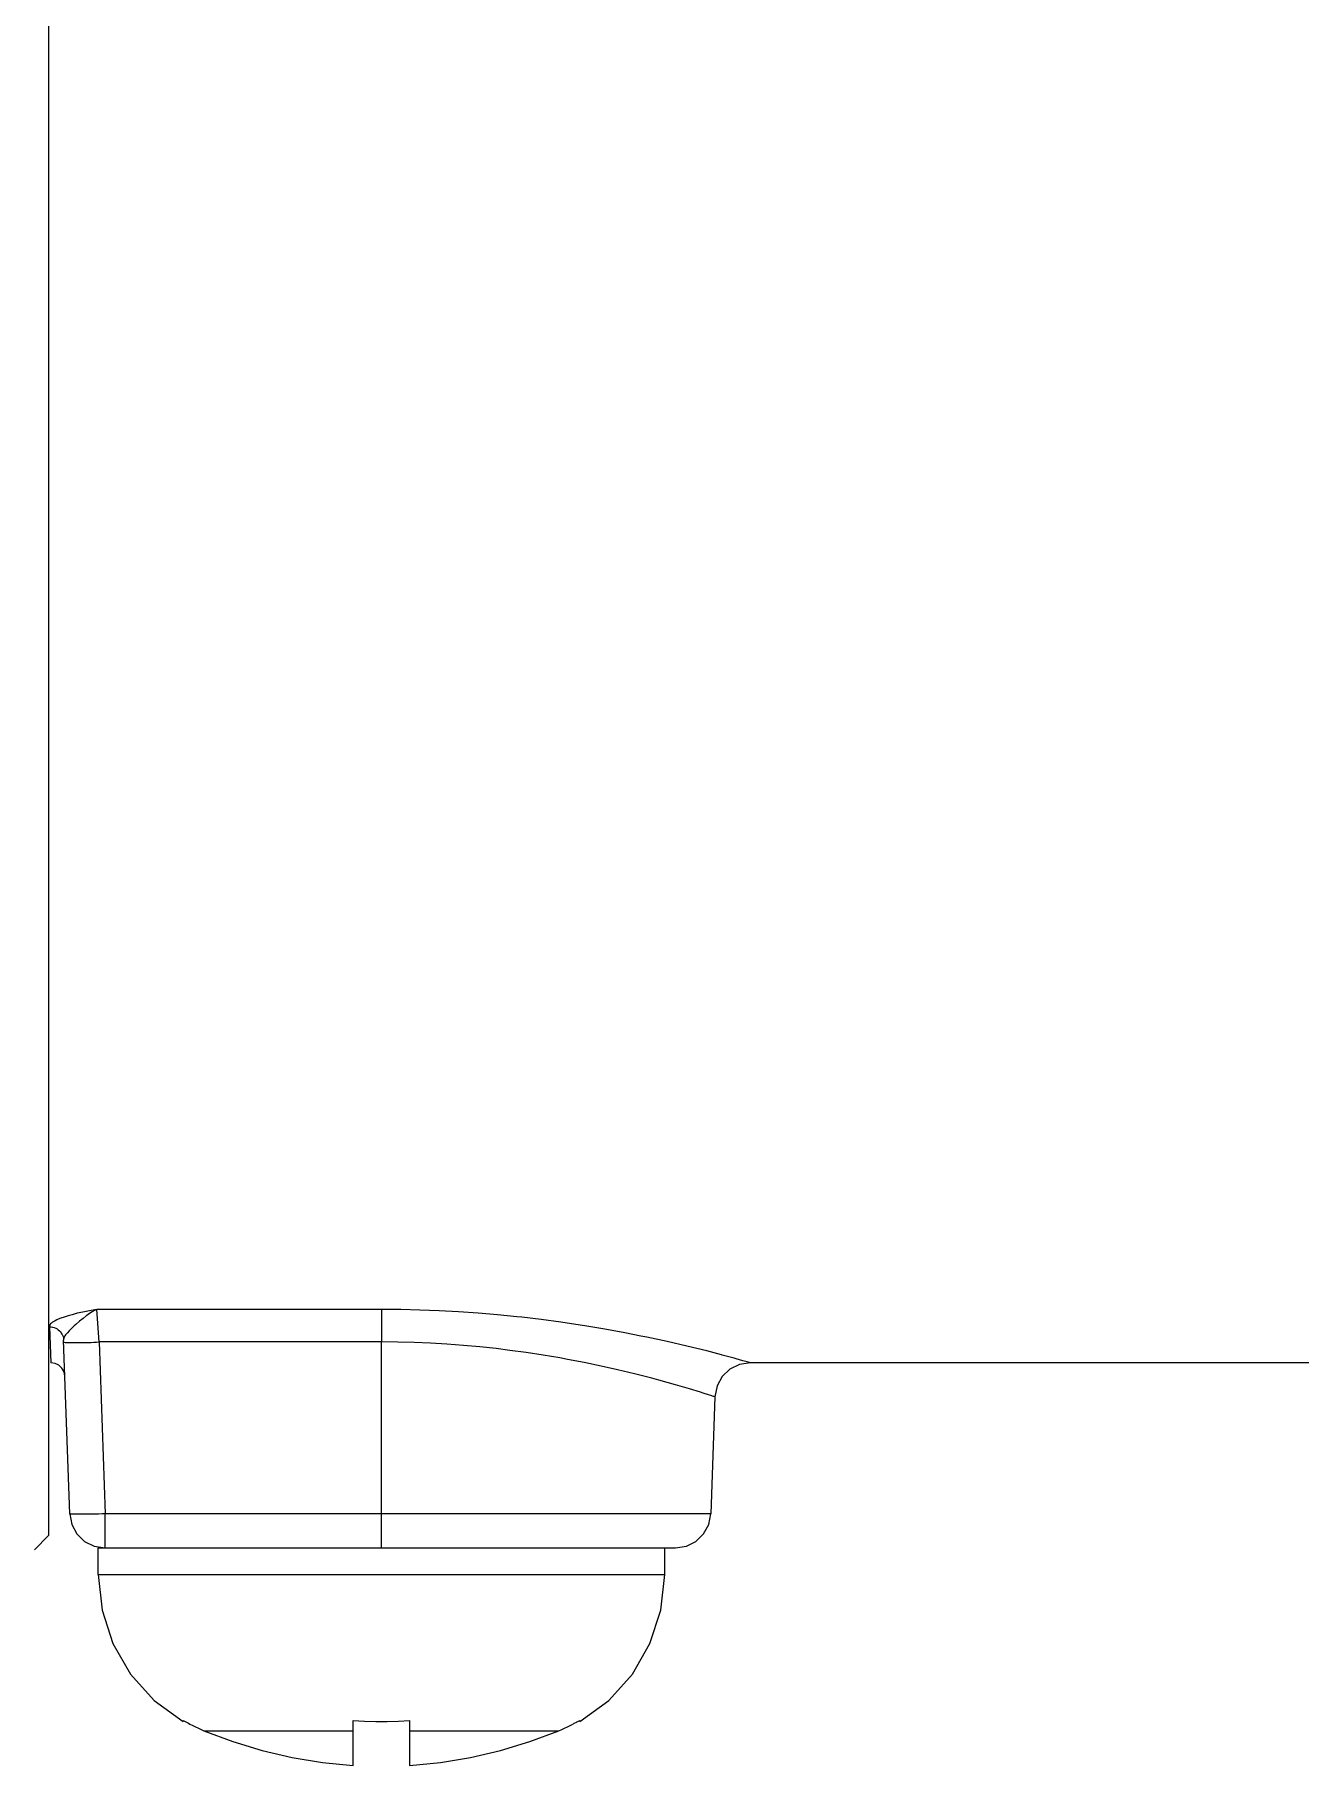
# Model space of a CAD drawing. Header units: millimetres. Extents: x -495897 to 1376592, y -28539 to 470976.
# Drawn here: x 266320 to 267482, y 257511 to 259101 of the extents above; entities that cross this region are included whole.
import ezdxf

# ---------------------------------------------------------------- set-up
doc = ezdxf.new("R2010")
doc.units = ezdxf.units.MM

msp = doc.modelspace()

# ---------------------------------------------------------------- linework, layer by layer
at = {"color": 0}
for p, q in [((266332.904, 260325.766), (266332.904, 257722.633)), ((266359.034, 257926.681), (266354.614, 257925.42)), ((266360.984, 257927.032), (266359.034, 257926.681)), ((266365.664, 257928.111), (266360.984, 257927.032)), ((266370.474, 257929.008), (266365.664, 257928.111)), ((266370.474, 257926.499), (266368.004, 257924.705)), ((266375.154, 257929.905), (266370.474, 257929.008)), ((266372.814, 257927.929), (266370.474, 257926.499)), ((266375.024, 257929.19), (266372.814, 257927.929)), ((266377.234, 257930.256), (266375.024, 257929.19)), ((266377.234, 257930.256), (266375.154, 257929.905)), ((266638.404, 257930.256), (266377.234, 257930.256)), ((266379.184, 257900.343), (266377.234, 257930.256)), ((266638.404, 257930.256), (266638.404, 257900.343)), ((266656.084, 257930.074), (266638.404, 257930.256)), ((266673.634, 257929.723), (266656.084, 257930.074)), ((266691.314, 257929.008), (266673.634, 257929.723)), ((266709.254, 257928.111), (266691.314, 257929.008)), ((266727.064, 257926.85), (266709.254, 257928.111)), ((266745.004, 257925.251), (266727.064, 257926.85)), ((266333.814, 257915.566), (266333.554, 257914.851)), ((266333.554, 257914.851), (266333.554, 257914.136)), ((266333.554, 257914.318), (266334.854, 257881.35)), ((266333.554, 257914.318), (266335.114, 257914.136)), ((266334.334, 257916.281), (266333.814, 257915.566)), ((266334.724, 257917.009), (266334.334, 257916.281)), ((266335.504, 257917.724), (266334.724, 257917.009)), ((266335.114, 257914.136), (266336.544, 257913.954)), ((266336.544, 257918.439), (266335.504, 257917.724)), ((266337.194, 257918.972), (266336.544, 257918.439)), ((266336.544, 257913.954), (266336.674, 257913.954)), ((266336.674, 257913.954), (266337.974, 257913.603)), ((266338.884, 257919.869), (266337.194, 257918.972)), ((266337.974, 257913.603), (266339.404, 257913.057)), ((266340.444, 257920.766), (266338.884, 257919.869)), ((266339.404, 257913.057), (266340.574, 257912.342)), ((266341.484, 257921.299), (266340.444, 257920.766)), ((266340.574, 257912.342), (266341.744, 257911.627)), ((266344.214, 257922.196), (266341.484, 257921.299)), ((266341.744, 257911.627), (266342.784, 257910.73)), ((266342.784, 257910.73), (266343.694, 257909.833)), ((266343.694, 257909.833), (266344.344, 257908.585)), ((266347.074, 257923.275), (266344.214, 257922.196)), ((266350.714, 257924.523), (266347.074, 257923.275)), ((266351.884, 257910.73), (266350.064, 257908.767)), ((266354.614, 257925.42), (266350.714, 257924.523)), ((266353.834, 257912.875), (266351.884, 257910.73)), ((266356.434, 257915.215), (266353.834, 257912.875)), ((266357.994, 257916.463), (266356.434, 257915.215)), ((266361.244, 257919.336), (266357.994, 257916.463)), ((266364.494, 257922.014), (266361.244, 257919.336)), ((266367.484, 257924.341), (266364.494, 257922.014)), ((266364.494, 257922.014), (266364.494, 257922.014)), ((266368.004, 257924.705), (266367.484, 257924.341)), ((266762.814, 257923.457), (266745.004, 257925.251)), ((266767.234, 257923.093), (266762.814, 257923.457)), ((266785.044, 257920.948), (266767.234, 257923.093)), ((266802.984, 257918.608), (266785.044, 257920.948)), ((266820.924, 257915.748), (266802.984, 257918.608)), ((266825.214, 257915.215), (266820.924, 257915.748)), ((266843.544, 257911.991), (266825.214, 257915.215)), ((266861.744, 257908.767), (266843.544, 257911.991)), ((266344.344, 257908.585), (266345.124, 257907.506)), ((266345.124, 257907.506), (266345.254, 257907.324)), ((266345.254, 257907.324), (266345.774, 257905.894)), ((266345.774, 257905.894), (266346.424, 257904.646)), ((266346.424, 257904.646), (266346.554, 257903.385)), ((266346.554, 257903.385), (266346.684, 257902.137)), ((266346.944, 257903.918), (266346.684, 257902.852)), ((266346.684, 257902.852), (266346.684, 257902.137)), ((266352.274, 257742.51), (266346.684, 257902.137)), ((266346.684, 257900.343), (266346.944, 257900.161)), ((266347.204, 257904.815), (266346.944, 257903.918)), ((266346.944, 257900.161), (266347.074, 257900.161)), ((266347.074, 257900.161), (266347.204, 257900.161)), ((266347.724, 257905.894), (266347.204, 257904.815)), ((266347.204, 257900.161), (266348.114, 257899.979)), ((266348.504, 257906.973), (266347.724, 257905.894)), ((266348.114, 257899.979), (266348.894, 257899.979)), ((266349.544, 257908.221), (266348.504, 257906.973)), ((266348.894, 257899.979), (266349.024, 257899.979)), ((266349.024, 257899.979), (266349.804, 257899.81)), ((266350.064, 257908.767), (266349.544, 257908.221)), ((266349.804, 257899.81), (266350.714, 257899.81)), ((266350.714, 257899.81), (266351.494, 257899.81)), ((266351.494, 257899.81), (266351.754, 257899.81)), ((266351.754, 257899.81), (266352.664, 257899.81)), ((266352.664, 257899.81), (266353.314, 257899.81)), ((266353.314, 257899.81), (266354.224, 257899.81)), ((266354.224, 257899.81), (266355.134, 257899.81)), ((266355.134, 257899.81), (266360.204, 257899.81)), ((266360.204, 257899.81), (266362.284, 257899.81)), ((266362.284, 257899.81), (266364.624, 257899.979)), ((266364.624, 257899.979), (266367.094, 257899.979)), ((266367.094, 257899.979), (266369.694, 257899.979)), ((266369.694, 257899.979), (266371.904, 257899.979)), ((266371.904, 257899.979), (266374.244, 257900.161)), ((266374.244, 257900.161), (266376.844, 257900.161)), ((266376.844, 257900.161), (266379.184, 257900.343)), ((266379.184, 257900.343), (266384.644, 257742.51)), ((266638.404, 257900.343), (266379.314, 257900.343)), ((266638.404, 257711.167), (266638.404, 257900.343)), ((266653.354, 257900.161), (266638.404, 257900.343)), ((266668.434, 257899.81), (266653.354, 257900.161)), ((266683.514, 257899.264), (266668.434, 257899.81)), ((266698.594, 257898.367), (266683.514, 257899.264)), ((266713.804, 257897.119), (266698.594, 257898.367)), ((266728.884, 257895.858), (266713.804, 257897.119)), ((266743.834, 257894.246), (266728.884, 257895.858)), ((266756.184, 257892.634), (266743.834, 257894.246)), ((266876.434, 257905.712), (266861.744, 257908.767)), ((266882.154, 257904.646), (266876.434, 257905.712)), ((266900.614, 257900.694), (266882.154, 257904.646)), ((266918.684, 257896.404), (266900.614, 257900.694)), ((266937.014, 257892.101), (266918.684, 257896.404)), ((266771.394, 257890.671), (266756.184, 257892.634)), ((266786.864, 257888.344), (266771.394, 257890.671)), ((266802.074, 257885.653), (266786.864, 257888.344)), ((266809.094, 257884.392), (266802.074, 257885.653)), ((266824.564, 257881.532), (266809.094, 257884.392)), ((266840.034, 257878.126), (266824.564, 257881.532)), ((266855.114, 257874.72), (266840.034, 257878.126)), ((266950.664, 257888.526), (266937.014, 257892.101)), ((266951.184, 257888.344), (266950.664, 257888.526)), ((266962.104, 257885.471), (266951.184, 257888.344)), ((266963.924, 257884.938), (266962.104, 257885.471)), ((266970.294, 257883.144), (266963.924, 257884.938)), ((266974.064, 257882.247), (266970.294, 257883.144)), ((266977.184, 257881.35), (266974.064, 257882.247)), ((267506.024, 257881.35), (266977.184, 257881.35)), ((266870.844, 257870.963), (266855.114, 257874.72)), ((266886.704, 257867.024), (266870.844, 257870.963)), ((266892.944, 257865.23), (266886.704, 257867.024)), ((266908.284, 257860.927), (266892.944, 257865.23)), ((266921.284, 257857.17), (266908.284, 257860.927)), ((266931.294, 257854.128), (266921.284, 257857.17)), ((266933.764, 257853.413), (266931.294, 257854.128)), ((266938.574, 257851.788), (266933.764, 257853.413)), ((266940.784, 257851.073), (266938.574, 257851.788)), ((266943.124, 257850.358), (266940.784, 257851.073)), ((266944.554, 257850.007), (266940.784, 257742.51)), ((266943.774, 257850.176), (266943.124, 257850.358)), ((266944.554, 257850.007), (266943.774, 257850.176)), ((266352.404, 257742.341), (266352.274, 257742.51)), ((266352.274, 257742.51), (266352.274, 257742.51)), ((266352.274, 257742.51), (266352.274, 257742.51)), ((266352.794, 257742.341), (266352.404, 257742.341)), ((266353.834, 257742.341), (266352.794, 257742.341)), ((266354.744, 257742.159), (266353.834, 257742.341)), ((266356.044, 257742.159), (266354.744, 257742.159)), ((266357.604, 257742.159), (266356.044, 257742.159)), ((266360.984, 257742.159), (266357.604, 257742.159)), ((266361.764, 257742.159), (266360.984, 257742.159)), ((266365.014, 257742.159), (266361.764, 257742.159)), ((266366.574, 257742.159), (266365.014, 257742.159)), ((266369.954, 257742.159), (266366.574, 257742.159)), ((266372.294, 257742.159), (266369.954, 257742.159)), ((266375.544, 257742.341), (266372.294, 257742.159)), ((266378.794, 257742.341), (266375.544, 257742.341)), ((266382.044, 257742.51), (266378.794, 257742.341)), ((266384.644, 257742.51), (266382.044, 257742.51)), ((266940.784, 257742.51), (266384.644, 257742.51)), ((266384.644, 257711.167), (266384.644, 257742.51)), ((266332.904, 257722.633), (266320.034, 257709.555)), ((266378.404, 257711.167), (266908.284, 257711.167)), ((266378.404, 257686.805), (266378.404, 257711.167)), ((266898.534, 257686.805), (266898.534, 257711.167)), ((266378.404, 257686.805), (266898.534, 257686.805)), ((266456.404, 257551.722), (266456.404, 257552.801)), ((266612.404, 257511.422), (266612.404, 257552.801)), ((266664.274, 257552.801), (266664.274, 257511.422)), ((266820.404, 257552.801), (266820.404, 257551.722)), ((266475.514, 257543.311), (266612.404, 257543.311)), ((266664.274, 257543.311), (266801.164, 257543.311))]:
    msp.add_line(p, q, dxfattribs=at)
for points in [[(266347.724, 257868.818), (266347.074, 257872.796), (266345.124, 257876.241), (266342.394, 257878.945), (266338.884, 257880.713), (266334.854, 257881.35)], [(266977.184, 257881.35), (266967.044, 257879.764), (266958.334, 257875.318), (266951.184, 257868.545), (266946.504, 257859.939), (266944.554, 257850.007)], [(266352.274, 257742.51), (266354.224, 257732.578), (266358.904, 257723.972), (266365.794, 257717.199), (266374.634, 257712.753), (266384.644, 257711.167)], [(266908.284, 257711.167), (266918.424, 257712.753), (266927.134, 257717.199), (266934.154, 257723.972), (266938.834, 257732.578), (266940.784, 257742.51)], [(266378.404, 257686.805), (266381.914, 257654.045), (266391.924, 257623.235), (266408.044, 257595.298), (266429.754, 257571.157), (266456.404, 257551.722)], [(266820.404, 257551.722), (266847.054, 257571.157), (266868.764, 257595.298), (266884.884, 257623.235), (266895.024, 257654.045), (266898.534, 257686.805)], [(266456.404, 257552.801), (266457.574, 257552.138), (266458.874, 257551.449), (266460.044, 257550.747), (266461.344, 257550.058), (266462.644, 257549.395)], [(266462.644, 257549.395), (266465.244, 257548.043), (266467.844, 257546.769), (266470.314, 257545.547), (266472.914, 257544.403), (266475.514, 257543.311)], [(266612.404, 257552.801), (266622.804, 257552.112), (266633.204, 257551.774), (266643.604, 257551.774), (266654.004, 257552.112), (266664.274, 257552.801)], [(266801.164, 257543.311), (266803.894, 257544.403), (266806.494, 257545.56), (266809.094, 257546.769), (266811.564, 257548.043), (266814.164, 257549.395)], [(266814.294, 257549.395), (266815.464, 257550.058), (266816.764, 257550.747), (266817.934, 257551.449), (266819.234, 257552.138), (266820.404, 257552.801)], [(266475.514, 257543.311), (266501.904, 257533.249), (266528.944, 257525.007), (266556.374, 257518.624), (266584.194, 257514.074), (266612.404, 257511.422)], [(266664.274, 257511.422), (266692.484, 257514.074), (266720.304, 257518.624), (266747.864, 257525.007), (266774.774, 257533.249), (266801.164, 257543.311)]]:
    msp.add_lwpolyline(points, dxfattribs=at)

doc.saveas('drawing.dxf')
